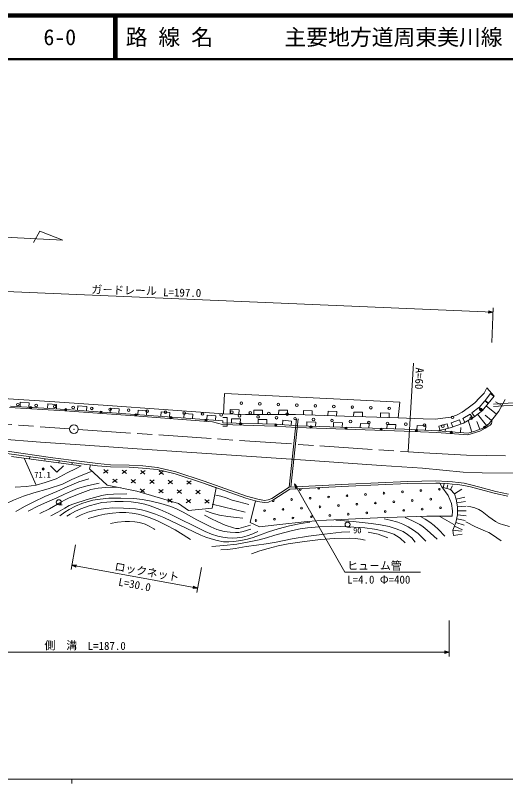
# Model space of a CAD drawing. Units: millimetres, scale not verified. Extents: x 40000 to 680000, y 20000 to 380000.
# Drawn here: x 155086 to 267429, y 204000 to 380000 of the extents above; entities that cross this region are included whole.
import ezdxf
from ezdxf.enums import TextEntityAlignment as Align

# ---------------------------------------------------------------- set-up
doc = ezdxf.new("R2010")
doc.units = ezdxf.units.MM
doc.header["$LTSCALE"] = 1000
doc.linetypes.add('CHAIN', pattern=[18.5, 12, -1.5, 3.5, -1.5])
for name, color, linetype, lineweight in [('M-BGD', 7, 'Continuous', 13), ('M-BMK', 2, 'CHAIN', 13), ('M-BMK-SRVR', 3, 'Continuous', 13), ('M-STR-HTXT', 7, 'Continuous', 13), ('M-STR-STRC', 7, 'Continuous', 13), ('M-TTL', 2, 'Continuous', 140), ('M-TTL-BAND', 7, 'Continuous', 13), ('M-TTL-LINE', 7, 'Continuous', 50)]:
    doc.layers.add(name, color=color, linetype=linetype, lineweight=lineweight)
doc.layers.add('M-TTL-TXT', color=7, linetype='Continuous')
doc.styles.add('ＭＳ ゴシック', font='')
doc.styles.get('ＭＳ ゴシック').set_extended_font_data('MS Gothic')

msp = doc.modelspace()

# ---------------------------------------------------------------- linework, layer by layer
at = {"layer": 'M-BGD'}
for p, q in [((262475, 293432), (263103, 294659)), ((263103, 294659), (264786, 292775)), ((150320, 292375), (164156, 291490)), ((202789, 288722), (202988, 293408)), ((202988, 293408), (214021, 292840)), ((214021, 292840), (232646, 291917)), ((260336, 291262), (261420, 292347)), ((261420, 292347), (262475, 293432)), ((263957, 293338), (262711, 291774)), ((263445, 291091), (264786, 292775)), ((264786, 292775), (263445, 291091)), ((264738, 292715), (263957, 293338)), ((166642, 289721), (154000, 290491)), ((156224, 291358), (156163, 290360)), ((158219, 291236), (156224, 291358)), ((158158, 290238), (158219, 291236)), ((162545, 290972), (162484, 289974)), ((164540, 290851), (162545, 290972)), ((164156, 291490), (176258, 290606)), ((164479, 289853), (164540, 290851)), ((169432, 290525), (169361, 289527)), ((171426, 290383), (169432, 290525)), ((176258, 290606), (189010, 289692)), ((232646, 291917), (243219, 291420)), ((243219, 291420), (242819, 287780)), ((258881, 290063), (260336, 291262)), ((262652, 291701), (261367, 290168)), ((262104, 289492), (263445, 291091)), ((263445, 291091), (262104, 289492)), ((263417, 291058), (262652, 291701)), ((262711, 291774), (263493, 291151)), ((265328, 288607), (262966, 290520)), ((264645, 290931), (271397, 291360)), ((264676, 290432), (271429, 290861)), ((266614, 290660), (265137, 291452)), ((267347, 292029), (265881, 289292)), ((166433, 289427), (153762, 290185)), ((181390, 288325), (166433, 289427)), ((181506, 288665), (166642, 289721)), ((171355, 289386), (171426, 290383)), ((176864, 289997), (176793, 288999)), ((178858, 289855), (176864, 289997)), ((178787, 288858), (178858, 289855)), ((202589, 287123), (181506, 288665)), ((183217, 289542), (183144, 288545)), ((185211, 289396), (183217, 289542)), ((185138, 288399), (185211, 289396)), ((188488, 289157), (188415, 288159)), ((190482, 289011), (188488, 289157)), ((189010, 289692), (202789, 288722)), ((190409, 288014), (190482, 289011)), ((193759, 288771), (193686, 287774)), ((195752, 288626), (193759, 288771)), ((202789, 288722), (207839, 288579)), ((207839, 288579), (202789, 288722)), ((204343, 289678), (204315, 288678)), ((206342, 289622), (204343, 289678)), ((206313, 288622), (206342, 289622)), ((209702, 289574), (209700, 288574)), ((211701, 289569), (209702, 289574)), ((211699, 288569), (211701, 289569)), ((215422, 289560), (215420, 288560)), ((217421, 289555), (215422, 289560)), ((217419, 288555), (217421, 289555)), ((221121, 289495), (221090, 288495)), ((223119, 289434), (221121, 289495)), ((223088, 288434), (223119, 289434)), ((226741, 289323), (226710, 288324)), ((228739, 289263), (226741, 289323)), ((228709, 288263), (228739, 289263)), ((232630, 289135), (232595, 288136)), ((234628, 289065), (232630, 289135)), ((234593, 288066), (234628, 289065)), ((238780, 288921), (238745, 287921)), ((240778, 288851), (238780, 288921)), ((240743, 287852), (240778, 288851)), ((256199, 288436), (257483, 289121)), ((257483, 289121), (258881, 290063)), ((259317, 288661), (257586, 287659)), ((259817, 287795), (259317, 288661)), ((261304, 290138), (259718, 288920)), ((259718, 288920), (260327, 288127)), ((260136, 287979), (262104, 289492)), ((262104, 289492), (260136, 287979)), ((261913, 289345), (261304, 290138)), ((261367, 290168), (262132, 289526)), ((265881, 289292), (264774, 287923)), ((200259, 286878), (181390, 288325)), ((195680, 287628), (195752, 288626)), ((199029, 288386), (198957, 287389)), ((201023, 288240), (199029, 288386)), ((200950, 287243), (201023, 288240)), ((203588, 287881), (202589, 287881)), ((202589, 286638), (202589, 287123)), ((203588, 285880), (203588, 287881)), ((204649, 287590), (204626, 286590)), ((206648, 287543), (204649, 287590)), ((206624, 286543), (206648, 287543)), ((207839, 288579), (219279, 288550)), ((219279, 288550), (207839, 288579)), ((210722, 287447), (210698, 286447)), ((212720, 287400), (210722, 287447)), ((212697, 286400), (212720, 287400)), ((216355, 287228), (216277, 286231)), ((218348, 287071), (216355, 287228)), ((219502, 287585), (217834, 271922)), ((219899, 287543), (218232, 271879)), ((218269, 286074), (218348, 287071)), ((219279, 288550), (230520, 288208)), ((230520, 288208), (219279, 288550)), ((221904, 286887), (221872, 285888)), ((223902, 286825), (221904, 286887)), ((230520, 288208), (242819, 287780)), ((242819, 287780), (230520, 288208)), ((242819, 287780), (248553, 287551)), ((248553, 287551), (251377, 287494)), ((251377, 287494), (253004, 287723)), ((253004, 287723), (254858, 287979)), ((254858, 287979), (256199, 288436)), ((256849, 287344), (254965, 286675)), ((257183, 286402), (256849, 287344)), ((257586, 287659), (258087, 286794)), ((257768, 286609), (260136, 287979)), ((260136, 287979), (257768, 286609)), ((259710, 284550), (258876, 287250)), ((261501, 285186), (260796, 286950)), ((263015, 286033), (260972, 288622)), ((264204, 287222), (262732, 288421)), ((264774, 287923), (263634, 286522)), ((264107, 287409), (264188, 287271)), ((264188, 287271), (264241, 287023)), ((264241, 287023), (264239, 286790)), ((202531, 286258), (200259, 286878)), ((214514, 285913), (202531, 286258)), ((214734, 286352), (202589, 286638)), ((202589, 285880), (203588, 285880)), ((219610, 285569), (214514, 285913)), ((219812, 285953), (214734, 286352)), ((244194, 284742), (219610, 285569)), ((244286, 285182), (219812, 285953)), ((223870, 285825), (223902, 286825)), ((228022, 286695), (227991, 285695)), ((230020, 286632), (228022, 286695)), ((229989, 285632), (230020, 286632)), ((234141, 286502), (234109, 285502)), ((236139, 286439), (234141, 286502)), ((236107, 285440), (236139, 286439)), ((240259, 286309), (240228, 285310)), ((242257, 286246), (240259, 286309)), ((242226, 285247), (242257, 286246)), ((251875, 284839), (244286, 285182)), ((247127, 286055), (247082, 285056)), ((249124, 285965), (247127, 286055)), ((249079, 284966), (249124, 285965)), ((254715, 285525), (251875, 284839)), ((254032, 286389), (252089, 285920)), ((252089, 285920), (252323, 284948)), ((253609, 284698), (253656, 285269)), ((254267, 285416), (254032, 286389)), ((254715, 285525), (257768, 286609)), ((257768, 286609), (254715, 285525)), ((254965, 286675), (255300, 285732)), ((257079, 284415), (257177, 285620)), ((262397, 285544), (260605, 284827)), ((262719, 285431), (261548, 284742)), ((263634, 286522), (262397, 285544)), ((263580, 285938), (262719, 285431)), ((263856, 286100), (263580, 285938)), ((264057, 286311), (263856, 286100)), ((264168, 286516), (264057, 286311)), ((264239, 286790), (264168, 286516)), ((251700, 284466), (244194, 284742)), ((258793, 283915), (251700, 284466)), ((258814, 284273), (251875, 284839)), ((261548, 284742), (258793, 283915)), ((260605, 284827), (258814, 284273)), ((163668, 278656), (153245, 280156)), ((153170, 279662), (163600, 278161)), ((163600, 278161), (153170, 279662)), ((162654, 277772), (154169, 278958)), ((157079, 278551), (159838, 272366)), ((158385, 278911), (158309, 278380)), ((161861, 278411), (161817, 278101)), ((163600, 278161), (169624, 277355)), ((169624, 277355), (163600, 278161)), ((169690, 277851), (163668, 278656)), ((170143, 276824), (162654, 277772)), ((163118, 276809), (164617, 275369)), ((164617, 275369), (166117, 276809)), ((165106, 277959), (165040, 277470)), ((168118, 277556), (168080, 277276)), ((169005, 276160), (170143, 276824)), ((173945, 276805), (169624, 277355)), ((173997, 277303), (169690, 277851)), ((172282, 277017), (172080, 276125)), ((173945, 276805), (172282, 277017)), ((176851, 276565), (173945, 276805)), ((176851, 276565), (173945, 276805)), ((176877, 277065), (173997, 277303)), ((181141, 276470), (176851, 276565)), ((181141, 276470), (176851, 276565)), ((181160, 276970), (176877, 277065)), ((184238, 276304), (181141, 276470)), ((184238, 276304), (181141, 276470)), ((184278, 276803), (181160, 276970)), ((187658, 276446), (184278, 276803)), ((191846, 275422), (187658, 276446)), ((164436, 273836), (166949, 275164)), ((166949, 275164), (169005, 276160)), ((172080, 276125), (176100, 272370)), ((175310, 275138), (176327, 275916)), ((176309, 275116), (175328, 275938)), ((179549, 275044), (180566, 275822)), ((180549, 275022), (179567, 275844)), ((183789, 274950), (184806, 275727)), ((184788, 274928), (183807, 275750)), ((187572, 275952), (184238, 276304)), ((187572, 275952), (184238, 276304)), ((191709, 274941), (187572, 275952)), ((191709, 274941), (187572, 275952)), ((188029, 274855), (189046, 275633)), ((189028, 274833), (188046, 275655)), ((198182, 272806), (191709, 274941)), ((198182, 272806), (191709, 274941)), ((198343, 273279), (191846, 275422)), ((159838, 272366), (161924, 272982)), ((161924, 272982), (164436, 273836)), ((177382, 272970), (178400, 273748)), ((178382, 272948), (177400, 273770)), ((181622, 272876), (182639, 273654)), ((182621, 272854), (181640, 273676)), ((185862, 272782), (186879, 273559)), ((186861, 272759), (185879, 273581)), ((190101, 272687), (191118, 273465)), ((191101, 272665), (190119, 273487)), ((194341, 272593), (195358, 273371)), ((195340, 272571), (194359, 273393)), ((201124, 271774), (198182, 272806)), ((207901, 269397), (198182, 272806)), ((208052, 269874), (198343, 273279)), ((245021, 273231), (231409, 272612)), ((251446, 273350), (245021, 273231)), ((251439, 272850), (245037, 272731)), ((251439, 272850), (245037, 272731)), ((252335, 272810), (251439, 272850)), ((254065, 272732), (251439, 272850)), ((254087, 273231), (251446, 273350)), ((252830, 271987), (252335, 272810)), ((255236, 273139), (254087, 273231)), ((256543, 273022), (255236, 273139)), ((257938, 272819), (256543, 273022)), ((259477, 272470), (257938, 272819)), ((155004, 271891), (157563, 272034)), ((157563, 272034), (159838, 272366)), ((176100, 272370), (182916, 270991)), ((183695, 270708), (184712, 271485)), ((184694, 270686), (183713, 271508)), ((187934, 270613), (188951, 271391)), ((188934, 270591), (187952, 271413)), ((192174, 270519), (193191, 271297)), ((193173, 270497), (192192, 271319)), ((196414, 270425), (197431, 271203)), ((197413, 270403), (196431, 271225)), ((200147, 267121), (201124, 271774)), ((217834, 271922), (213884, 269350)), ((217994, 271429), (214114, 268904)), ((217994, 271429), (214114, 268904)), ((231409, 272612), (217834, 271922)), ((231435, 272113), (217994, 271429)), ((231435, 272113), (217994, 271429)), ((245037, 272731), (231435, 272113)), ((245037, 272731), (231435, 272113)), ((254285, 270033), (252830, 271987)), ((253094, 271872), (253307, 272653)), ((253094, 271872), (254779, 271412)), ((253937, 271642), (254155, 272443)), ((255196, 272640), (254047, 272733)), ((254779, 271412), (255250, 272188)), ((254779, 271412), (255698, 270416)), ((256499, 272524), (255196, 272640)), ((255698, 270416), (257419, 271434)), ((257846, 272327), (256499, 272524)), ((259367, 271982), (257846, 272327)), ((261380, 271435), (259367, 271982)), ((261511, 271918), (259477, 272470)), ((265095, 270472), (261380, 271435)), ((265210, 270959), (261511, 271918)), ((182916, 270991), (192489, 268156)), ((210536, 268648), (207901, 269397)), ((210647, 269136), (208052, 269874)), ((213884, 269350), (212979, 268993)), ((255013, 268194), (254285, 270033)), ((255698, 270416), (256119, 269152)), ((256119, 269152), (258062, 269624)), ((267970, 269855), (265095, 270472)), ((268057, 270348), (265210, 270959)), ((165044, 267895), (165794, 267895)), ((190007, 268445), (191024, 269223)), ((191006, 268423), (190025, 269245)), ((192489, 268156), (194787, 266585)), ((194247, 268351), (195264, 269129)), ((195246, 268329), (194264, 269151)), ((198486, 268257), (199503, 269034)), ((199486, 268235), (198504, 269057)), ((200220, 268041), (207763, 266164)), ((210074, 268779), (208873, 263826)), ((210536, 268648), (210074, 268779)), ((212164, 268368), (210536, 268648)), ((212164, 268368), (210536, 268648)), ((212170, 268874), (210647, 269136)), ((213109, 268507), (212164, 268368)), ((213109, 268507), (212164, 268368)), ((212979, 268993), (212170, 268874)), ((214114, 268904), (213109, 268507)), ((214114, 268904), (213109, 268507)), ((255243, 266508), (255013, 268194)), ((256119, 269152), (256387, 267428)), ((256253, 268290), (258229, 268597)), ((256387, 267428), (258381, 267582)), ((194787, 266585), (200147, 267121)), ((255204, 265244), (255243, 266508)), ((256387, 267428), (256387, 265551)), ((256387, 266489), (258387, 266489)), ((215038, 263252), (221931, 264018)), ((221931, 264018), (226372, 264325)), ((226372, 264325), (238088, 264861)), ((238088, 264861), (249384, 265244)), ((249384, 265244), (255204, 265244)), ((252367, 265206), (255545, 263367)), ((256387, 265551), (256043, 263788)), ((256215, 264669), (258177, 264285)), ((256387, 265551), (258377, 265358)), ((208873, 263826), (211056, 262792)), ((211056, 262792), (215038, 263252)), ((231197, 262772), (231946, 262772)), ((256043, 263788), (255315, 262102)), ((255679, 262945), (257514, 262152)), ((256043, 263788), (257952, 263196)), ((255315, 262102), (255507, 260838)), ((255315, 262102), (257298, 261846)), ((255507, 260838), (257483, 261138))]:
    msp.add_line(p, q, dxfattribs=at)
for points in [[(151515, 267291), (153079, 268186), (154676, 268971), (156921, 269820), (159291, 270606), (162596, 271549), (165913, 272617), (168034, 273675), (170162, 274623), (172707, 275591)], [(155169, 266342), (157193, 267481), (159335, 268561), (161873, 269746), (164564, 270889), (166962, 271989), (169667, 273113), (171930, 273801)], [(157986, 266420), (160386, 267619), (162951, 268782), (164617, 269462), (166348, 270283), (167689, 270954), (169300, 271633), (171509, 272239), (173872, 272772), (174282, 272820)], [(160730, 265881), (162918, 266976), (165312, 268301), (166343, 268914), (167443, 269439), (169919, 270473), (172415, 271373), (174093, 271668), (175759, 271846), (177358, 271892), (178789, 271830), (179355, 271790)], [(163205, 265366), (164808, 266185), (166394, 267110), (167440, 267694), (168461, 268135), (171533, 269094), (174931, 270042), (176153, 270225), (177552, 270321), (180605, 270393)], [(165288, 265317), (166411, 266153), (167438, 266798), (168833, 267530), (170296, 268176), (171525, 268586), (172836, 268906), (174552, 269191), (176539, 269409), (179261, 269410), (182266, 269293), (184218, 269076), (186167, 268735), (188444, 268156), (190685, 267472), (192164, 266863), (193529, 266192), (196664, 264458), (199870, 262810), (201271, 262254), (202896, 261744), (204285, 261570), (205545, 261511), (206330, 261563), (207310, 261759), (209017, 262276)], [(200985, 270110), (202156, 269844), (203388, 269449), (204737, 268976), (206278, 268548), (208605, 267926)], [(210610, 261761), (209524, 261250), (208219, 260773), (207134, 260494), (205875, 260294), (204876, 260242), (203704, 260291), (202621, 260437), (201451, 260708), (200067, 261146), (198581, 261735), (190281, 265882), (188172, 266794), (185986, 267617), (184780, 267990), (183220, 268344), (181600, 268535), (179783, 268639), (177916, 268631), (176081, 268517), (174890, 268372), (173747, 268133), (171969, 267615), (170070, 266940), (168883, 266405), (167660, 265725), (166905, 265268)], [(168939, 264974), (170202, 265578), (171679, 266160), (172834, 266493), (174204, 266776), (175784, 267038), (177401, 267197), (179873, 267121), (182577, 266924), (183960, 266703), (185149, 266412), (187187, 265738), (189104, 264990), (197615, 260897), (198725, 260445), (199979, 260054), (201321, 259693), (202799, 259413), (203998, 259407), (205129, 259501), (206716, 259695), (208288, 260000), (209556, 260350), (211062, 260888), (213109, 261659), (215308, 262366), (217921, 263022), (220527, 263565), (222560, 263919)], [(195187, 259922), (193524, 261033), (191701, 262123), (189665, 263234), (187624, 264224), (185954, 264896), (184357, 265426), (183255, 265709), (181876, 265946), (180374, 266093), (178934, 266118), (177339, 265997), (175594, 265750), (174226, 265458), (172915, 265074), (171761, 264753)], [(198688, 266470), (200208, 265972), (201884, 265535), (203738, 265200), (205755, 264945), (207227, 264784)], [(258664, 267470), (259460, 267381), (260345, 267164), (261267, 266766), (262057, 266308), (263580, 265107), (265072, 264054), (265982, 263612), (266960, 263254), (268313, 262903)], [(176908, 263600), (178484, 263871), (180215, 264054), (181270, 264066), (182464, 263967), (183500, 263797), (184857, 263438), (185771, 263005), (186808, 262384), (187029, 262252)], [(198458, 265474), (199865, 264713), (201456, 263976), (203184, 263249), (205047, 262585), (205638, 262469), (206321, 262465), (208988, 263175)], [(228550, 264363), (232457, 264057), (236607, 263624), (238741, 263297), (240727, 262892), (242373, 262371), (243949, 261761), (244924, 261106), (245922, 260276), (246700, 259344)], [(239616, 264669), (240994, 264363), (242723, 263861), (243881, 263413), (245114, 262812), (246309, 262083), (247359, 261312), (249112, 259574)], [(244441, 264938), (246064, 264242), (247773, 263391), (248556, 262865), (249480, 262099), (251716, 259995)], [(247925, 265167), (248990, 264614), (250082, 263917), (251025, 263159), (252044, 262199), (253516, 260685)], [(200107, 258309), (202864, 258539), (205842, 258893), (208283, 259287), (210930, 259827), (212667, 260282), (214570, 260895), (216499, 261479), (218567, 261995), (220328, 262365), (222044, 262612), (224638, 262841), (227579, 262984), (231387, 262838), (235186, 262589), (237362, 262264), (239623, 261817), (240699, 261531), (241829, 261117), (242457, 260800), (243282, 260233), (244410, 259152)], [(258286, 263957), (260533, 262855), (262777, 261869), (263551, 261509), (264403, 260983), (266421, 259655)], [(202137, 257543), (203735, 257630), (205422, 257837), (207978, 258317), (210359, 258661), (212539, 258942), (214831, 259347), (218483, 260067), (222220, 260697), (225954, 261183), (229829, 261579), (231724, 261658)], [(235917, 261578), (237107, 261402), (238246, 261128), (240428, 260340)], [(209221, 256662), (211093, 257324), (213011, 257889), (215294, 258455), (217579, 258915), (221314, 259496), (225004, 259953), (228232, 260129), (231730, 260212), (232927, 260155), (234185, 259977), (235259, 259765)]]:
    msp.add_lwpolyline(points, dxfattribs=at)
for centre, major_axis in [((155636, 290821), (0, 300)), ((159872, 290607), (0, 300)), ((164107, 290393), (0, 300)), ((168342, 290179), (0, 300)), ((206869, 291154), (0, 300)), ((211107, 291006), (0, 300)), ((215345, 290859), (0, 300)), ((219583, 290711), (0, 300)), ((223821, 290564), (0, 300)), ((228059, 290416), (0, 300)), ((232297, 290269), (0, 300)), ((236535, 290121), (0, 300)), ((158614, 290146), (0, 250)), ((158614, 290146), (0, 150)), ((158614, 290146), (0, 50)), ((166655, 289662), (0, 250)), ((166655, 289662), (0, 150)), ((166655, 289662), (0, 50)), ((172577, 289966), (0, 300)), ((174686, 289070), (0, 250)), ((174686, 289070), (0, 150)), ((174686, 289070), (0, 50)), ((176813, 289752), (0, 300)), ((181048, 289538), (0, 300)), ((182717, 288474), (0, 250)), ((185283, 289324), (0, 300)), ((189519, 289110), (0, 300)), ((193754, 288897), (0, 300)), ((197989, 288683), (0, 300)), ((202224, 288469), (0, 300)), ((204676, 289107), (0, 300)), ((208914, 288960), (0, 300)), ((213152, 288812), (0, 300)), ((217390, 288665), (0, 300)), ((240773, 289974), (0, 300)), ((261732, 289714), (0, 300)), ((182717, 288474), (0, 150)), ((182717, 288474), (0, 50)), ((190745, 287858), (0, 250)), ((190745, 287858), (0, 150)), ((190745, 287858), (0, 50)), ((198774, 287243), (0, 250)), ((198774, 287243), (0, 150)), ((198774, 287243), (0, 50)), ((206460, 288255), (0, 300)), ((210695, 288042), (0, 300)), ((214930, 287828), (0, 300)), ((219166, 287614), (0, 300)), ((223401, 287400), (0, 300)), ((227636, 287187), (0, 300)), ((231871, 286973), (0, 300)), ((236107, 286759), (0, 300)), ((255272, 287916), (0, 300)), ((259507, 287702), (0, 300)), ((206725, 286387), (0, 250)), ((206725, 286387), (0, 150)), ((206725, 286387), (0, 50)), ((214783, 286146), (0, 250)), ((214783, 286146), (0, 150)), ((214783, 286146), (0, 50)), ((222814, 285711), (0, 250)), ((222814, 285711), (0, 150)), ((222814, 285711), (0, 50)), ((230861, 285440), (0, 250)), ((230861, 285440), (0, 150)), ((230861, 285440), (0, 50)), ((238909, 285170), (0, 250)), ((238909, 285170), (0, 150)), ((238909, 285170), (0, 50)), ((240342, 286545), (0, 300)), ((244577, 286331), (0, 300)), ((246957, 284891), (0, 250)), ((248812, 286118), (0, 300)), ((253048, 285904), (0, 300)), ((262592, 285646), (0, 250)), ((262592, 285646), (0, 150)), ((262592, 285646), (0, 50)), ((246957, 284891), (0, 150)), ((246957, 284891), (0, 50)), ((255006, 284460), (0, 250)), ((255006, 284460), (0, 150)), ((255006, 284460), (0, 50)), ((161448, 276089), (0, 250)), ((161448, 276089), (0, 150)), ((161448, 276089), (0, 50)), ((220362, 271353), (0, 200)), ((224593, 271645), (0, 200)), ((243777, 270842), (0, 200)), ((248007, 271134), (0, 200)), ((252238, 271426), (0, 200)), ((218393, 269090), (0, 200)), ((222624, 269382), (0, 200)), ((226854, 269674), (0, 200)), ((231085, 269966), (0, 200)), ((235315, 270258), (0, 200)), ((239546, 270550), (0, 200)), ((250268, 269163), (0, 200)), ((165044, 268465), (0, 570)), ((214162, 268798), (0, 200)), ((224885, 267412), (0, 200)), ((229115, 267704), (0, 200)), ((233346, 267996), (0, 200)), ((237577, 268288), (0, 200)), ((241807, 268579), (0, 200)), ((246038, 268871), (0, 200)), ((212193, 266536), (0, 200)), ((216424, 266828), (0, 200)), ((220654, 267120), (0, 200)), ((231377, 265733), (0, 200)), ((235607, 266025), (0, 200)), ((239838, 266317), (0, 200)), ((244068, 266609), (0, 200)), ((248299, 266901), (0, 200)), ((252530, 267193), (0, 200)), ((210224, 264273), (0, 200)), ((214454, 264565), (0, 200)), ((218685, 264857), (0, 200)), ((222915, 265149), (0, 200)), ((227146, 265441), (0, 200)), ((231197, 263342), (0, 570))]:
    msp.add_ellipse(centre, major_axis=major_axis, ratio=0.999435, dxfattribs=at)
at = {"layer": 'M-BMK'}
for p, q in [((142328, 287175), (167515, 285262)), ((169509, 285119), (245118, 279997))]:
    msp.add_line(p, q, dxfattribs=at)
msp.add_lwpolyline([(267427, 279123), (263029, 279148), (258433, 279277), (248651, 279779), (245118, 279997)], dxfattribs=at)
at = {"layer": 'M-BMK-SRVR'}
for p, q in [((132997, 330198), (165966, 328469)), ((160698, 330554), (159215, 327946)), ((165966, 328469), (160698, 330554))]:
    msp.add_line(p, q, dxfattribs=at)
for major_axis in [(0, 1000), (0, 40)]:
    msp.add_ellipse((168511, 285186), major_axis=major_axis, ratio=0.999435, dxfattribs=at)
at = {"layer": 'M-STR-HTXT'}
for p, q in [((69286, 320336), (264540, 311978)), ((263529, 311741), (263553, 312300)), ((264540, 311978), (263529, 311741)), ((263553, 312300), (264540, 311978)), ((263572, 311819), (263589, 312219)), ((264260, 311990), (263572, 311819)), ((263589, 312219), (264260, 311990)), ((263616, 311897), (263626, 312137)), ((264100, 311997), (263616, 311897)), ((263626, 312137), (264100, 311997)), ((263659, 311975), (263663, 312055)), ((263861, 312007), (263659, 311975)), ((263663, 312055), (263861, 312007)), ((264582, 312977), (264245, 305086)), ((245118, 279997), (246335, 300329)), ((219011, 272682), (230599, 252467)), ((219011, 272682), (219751, 271954)), ((219266, 271675), (219011, 272682)), ((219151, 272439), (219662, 271949)), ((219315, 271750), (219151, 272439)), ((219230, 272300), (219573, 271944)), ((219365, 271824), (219230, 272300)), ((219751, 271954), (219266, 271675)), ((219662, 271949), (219315, 271750)), ((219350, 272092), (219484, 271939)), ((219414, 271899), (219350, 272092)), ((219573, 271944), (219365, 271824)), ((219484, 271939), (219414, 271899)), ((168873, 258718), (167844, 253049)), ((168022, 254033), (169056, 254130)), ((168022, 254033), (196863, 248793)), ((168956, 253579), (168022, 254033)), ((168298, 253983), (169002, 254058)), ((168931, 253665), (168298, 253983)), ((168455, 253954), (168949, 253987)), ((168906, 253751), (168455, 253954)), ((168691, 253912), (168895, 253915)), ((168881, 253836), (168691, 253912)), ((168895, 253915), (168881, 253836)), ((168949, 253987), (168906, 253751)), ((169002, 254058), (168931, 253665)), ((169056, 254130), (168956, 253579)), ((196685, 247809), (197713, 253478)), ((230599, 252467), (247950, 252467)), ((195830, 248696), (195930, 249247)), ((196863, 248793), (195830, 248696)), ((195883, 248768), (195955, 249162)), ((196588, 248843), (195883, 248768)), ((195930, 249247), (196863, 248793)), ((195937, 248839), (195980, 249076)), ((196431, 248872), (195937, 248839)), ((195955, 249162), (196588, 248843)), ((195980, 249076), (196431, 248872)), ((195991, 248911), (196005, 248990)), ((196195, 248915), (195991, 248911)), ((196005, 248990), (196195, 248915)), ((254463, 233113), (254463, 241371)), ((72447, 234113), (254463, 234113)), ((253464, 233833), (253464, 234393)), ((253464, 234393), (254463, 234113)), ((254463, 234113), (253464, 233833)), ((253504, 233913), (253504, 234313)), ((253504, 234313), (254183, 234113)), ((254183, 234113), (253504, 233913)), ((253544, 233993), (253544, 234233)), ((253544, 234233), (254023, 234113)), ((254023, 234113), (253544, 233993)), ((253584, 234073), (253584, 234153)), ((253584, 234153), (253783, 234113)), ((253783, 234113), (253584, 234073))]:
    msp.add_line(p, q, dxfattribs=at)
at = {"layer": 'M-STR-STRC'}
for p, q in [((149185, 283107), (160849, 282245)), ((160849, 282245), (171066, 281506)), ((171066, 281506), (182989, 280736)), ((182989, 280736), (194345, 279936)), ((194345, 279936), (218297, 278334)), ((218297, 278334), (238932, 276918)), ((238932, 276918), (248380, 276302)), ((248380, 276302), (257689, 275317)), ((257689, 275317), (262028, 275163)), ((262028, 275163), (269445, 275132))]:
    msp.add_line(p, q, dxfattribs=at)
at = {"layer": 'M-TTL'}
msp.add_line((680000, 380000), (40000, 380000), dxfattribs=at)
at = {"layer": 'M-TTL-BAND'}
for p, q in [((40000, 205000), (579000, 205000)), ((168000, 205000), (168000, 204000))]:
    msp.add_line(p, q, dxfattribs=at)
at = {"layer": 'M-TTL-LINE'}
for p, q in [((177750, 380000), (177750, 370000)), ((178250, 380000), (178250, 370000)), ((40000, 370000), (680000, 370000))]:
    msp.add_line(p, q, dxfattribs=at)

# ---------------------------------------------------------------- texts
at = {"layer": 'M-STR-HTXT', "style": 'ＭＳ ゴシック'}
for s, height, rotation, p in [('ガ－ドレール', 1833, 358.599, (172464, 315754)), ('L=197.0', 1833, 358.799, (188912, 315111)), ('A=60', 1833, 267.801, (246280, 299355)), ('90', 1320, 359.6, (232487, 260943)), ('ロックネット', 1833, 350.095, (177601, 252355)), ('L=30.0', 1833, 349.494, (178480, 248835))]:
    msp.add_text(s, height=height, rotation=rotation, dxfattribs=at).set_placement(p, align=Align.BOTTOM_LEFT)
for s, height, p in [('71.1', 1320, (159436, 273710)), ('ヒュ－ム管', 1833, (231127, 252465)), ('L=4.0 Φ=400', 1833, (231127, 249275)), ('側\u3000溝', 1833, (161761, 234206)), ('L=187.0', 1833, (171654, 234096))]:
    msp.add_text(s, height=height, dxfattribs=at).set_placement(p, align=Align.BOTTOM_LEFT)
at = {"layer": 'M-TTL-TXT', "style": 'ＭＳ ゴシック'}
for s, p in [('6-0', (161521, 375000)), ('路 線 名', (180380, 375000)), ('主要地方道周東美川線', (216734, 375000))]:
    msp.add_text(s, height=3666, dxfattribs=at).set_placement(p, align=Align.MIDDLE_LEFT)

doc.saveas('drawing.dxf')
